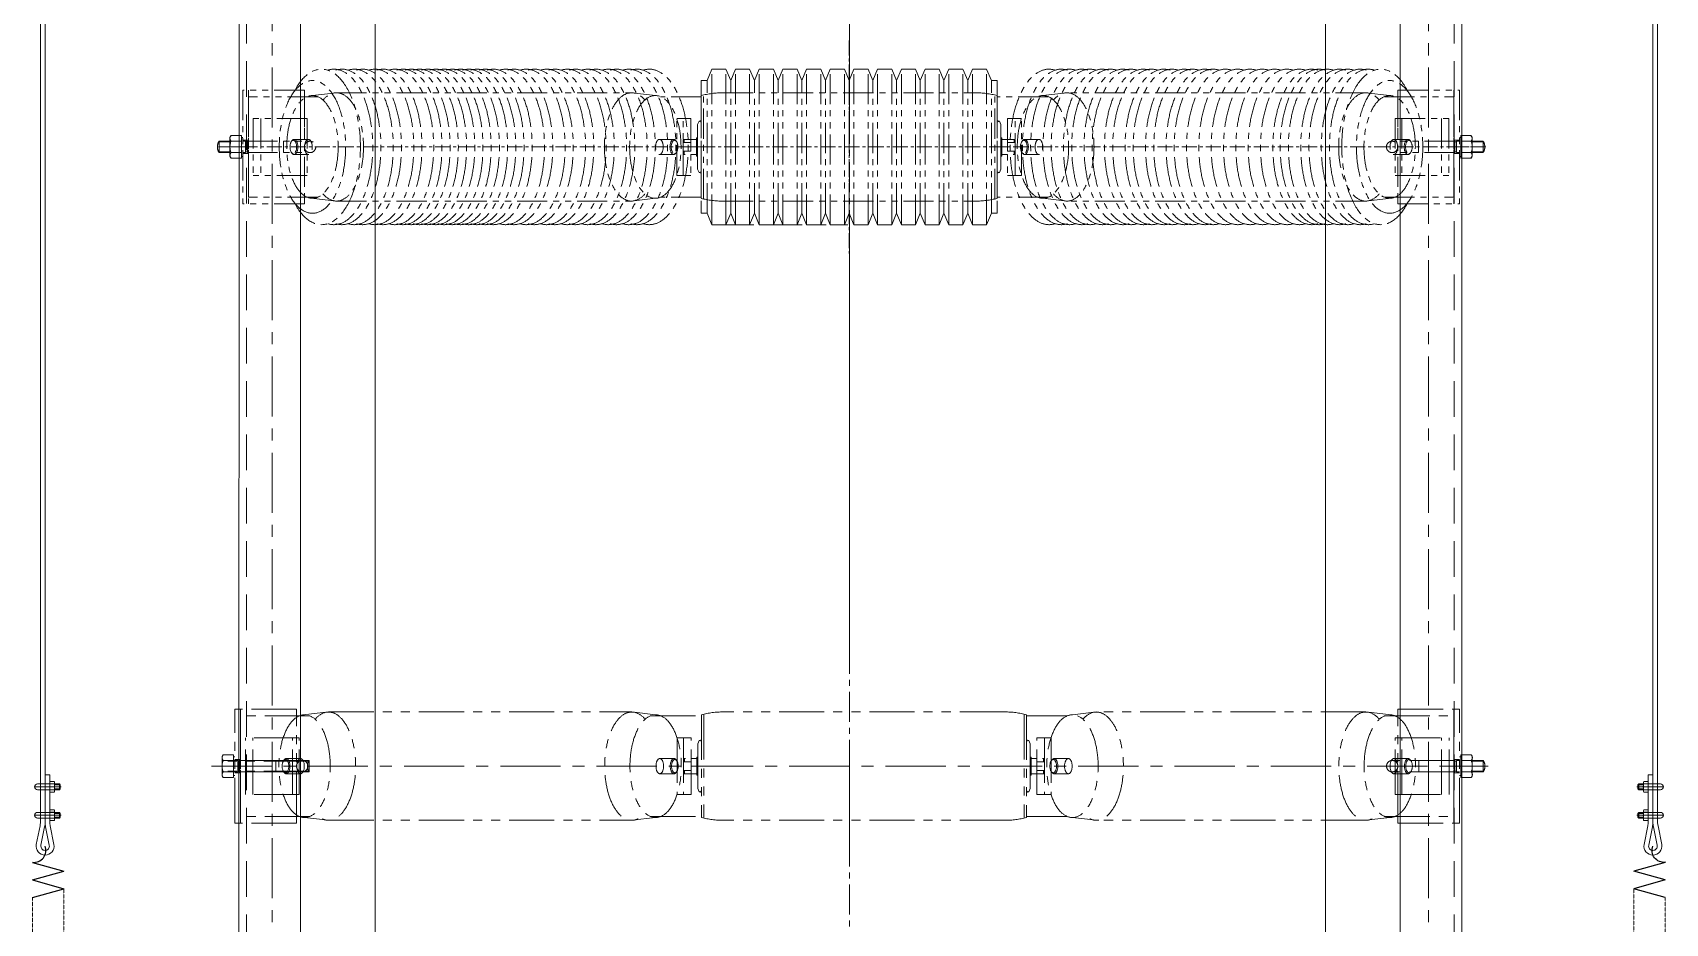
# Model space of a CAD drawing. Header units: millimetres. Extents: x -243837 to -5443, y 40 to 285140.
# Drawn here: x -192993 to -190410, y 13761 to 15170 of the extents above; entities that cross this region are included whole.
import ezdxf

# ---------------------------------------------------------------- set-up
doc = ezdxf.new("R2010")
doc.units = ezdxf.units.MM
for name, pattern in [('CENTER', [50.8, 31.75, -6.35, 6.35, -6.35]), ('CENTER2', [1.125, 0.75, -0.125, 0.125, -0.125]), ('HIDDEN', [0.375, 0.25, -0.125]), ('PHANTOM', [63.5, 31.75, -6.35, 6.35, -6.35, 6.35, -6.35])]:
    doc.linetypes.add(name, pattern=pattern)
for name, color, linetype, lineweight in [('2', 3, 'Continuous', 20), ('CEN', 1, 'CENTER', 9), ('HID', 2, 'HIDDEN', 5), ('phantom', 4, 'PHANTOM', 5), ('R- PHANTOM', 3, 'PHANTOM', 9), ('R-CENTER', 1, 'CENTER2', 5), ('R-HIDDEN', 3, 'HIDDEN', 9), ('R-OBJECT', 2, 'Continuous', 20)]:
    doc.layers.add(name, color=color, linetype=linetype, lineweight=lineweight)
doc.layers.add('DWG', color=7, linetype='Continuous')

# ---------------------------------------------------------------- blocks, each defined once
blk = doc.blocks.new('A$Cdfc40b7d')
at = {"layer": 'phantom'}
for p, q in [((-2146.6, 536.8, 152.2), (-2134.6, 536.8, 152.2)), ((-2146.6, 536.8, 152.2), (-2146.6, 525.3, 152.2)), ((-2145.8, 536.8, 152.2), (-2145.8, 524.3, 152.2)), ((-2135.3, 536.8, 152.2), (-2135.3, 525.3, 152.2)), ((-2134.6, 536.8, 152.2), (-2134.6, 525.3, 152.2)), ((-2152.6, 524, 152.2), (-2150.4, 525.3, 152.2)), ((-2152.6, 524, 152.2), (-2152.6, 513.3, 152.2)), ((-2150.4, 525.3, 152.2), (-2130.7, 525.3, 152.2)), ((-2146.6, 524, 152.2), (-2146.6, 513.3, 152.2)), ((-2140.6, 498.7, 152.2), (-2140.6, 522.2, 152.2)), ((-2134.6, 524, 152.2), (-2134.6, 513.3, 152.2)), ((-2128.6, 524, 152.2), (-2130.7, 525.3, 152.2)), ((-2128.6, 524, 152.2), (-2128.6, 513.3, 152.2)), ((-2200.6, 511.8, 152.2), (-2080.6, 511.8, 152.2)), ((-2200.6, 446.8, 152.2), (-2200.6, 511.8, 152.2)), ((-2200.6, 505.8, 152.2), (-2080.6, 505.8, 152.2)), ((-2193.6, 432.6, 152.2), (-2193.6, 505.8, 152.2)), ((-2087.5, 505.8, 152.2), (-2193.6, 505.8, 152.2)), ((-2170.6, 500.8, 152.2), (-2110.6, 500.8, 152.2)), ((-2170.6, 443.9, 152.2), (-2170.6, 500.8, 152.2)), ((-2152.6, 513.3, 152.2), (-2128.6, 513.3, 152.2)), ((-2150.6, 513.3, 152.2), (-2150.6, 511.8, 152.2)), ((-2147.6, 511.8, 152.2), (-2147.6, 505.8, 152.2)), ((-2147.6, 511.8, 152.2), (-2147.6, 505.6, 152.2)), ((-2146.6, 511.8, 152.2), (-2146.6, 508.8, 152.2)), ((-2146.6, 508.8, 152.2), (-2134.6, 508.8, 152.2)), ((-2146.6, 506.8, 152.2), (-2146.6, 440.8, 152.2)), ((-2134.6, 506.8, 152.2), (-2146.6, 506.8, 152.2)), ((-2145.8, 508.8, 152.2), (-2145.8, 506.8, 152.2)), ((-2140.6, 500.8, 152.2), (-2140.6, 505.8, 152.2)), ((-2135.3, 508.8, 152.2), (-2135.3, 506.8, 152.2)), ((-2134.6, 511.8, 152.2), (-2134.6, 508.8, 152.2)), ((-2134.6, 506.8, 152.2), (-2134.6, 440.8, 152.2)), ((-2133.6, 511.8, 152.2), (-2133.6, 505.8, 152.2)), ((-2133.6, 511.8, 152.2), (-2133.6, 505.8, 152.2)), ((-2130.6, 513.3, 152.2), (-2130.6, 511.8, 152.2)), ((-2110.6, 443.9, 152.2), (-2110.6, 500.8, 152.2)), ((-2087.5, 432.6, 152.2), (-2087.5, 505.8, 152.2)), ((-2080.6, 446.8, 152.2), (-2080.6, 511.8, 152.2)), ((-2170.6, 492.8, 152.2), (-2110.6, 492.8, 152.2)), ((-2146.6, 468.8, 152.2), (-2134.6, 468.8, 152.2)), ((-2170.6, 450.9, 152.2), (-2110.6, 450.9, 152.2)), ((-2148.6, 442.6, 152.2), (-2148.6, 457.6, 152.2)), ((-2132.6, 442.6, 152.2), (-2132.6, 457.6, 152.2)), ((-2200.6, 446.8, 152.2), (-2193.6, 446.8, 152.2)), ((-2197.7, 413, 152.2), (-2194.8, 438.2, 152.2)), ((-2193.6, 446.8, 152.2), (-2087.5, 446.8, 152.2)), ((-2170.6, 443.9, 152.2), (-2110.6, 443.9, 152.2)), ((-2160.6, 446.8, 152.2), (-2154.6, 446.8, 152.2)), ((-2154.6, 446.8, 152.2), (-2150.6, 446.8, 152.2)), ((-2087.5, 446.8, 152.2), (-2080.6, 446.8, 152.2)), ((-2083.4, 413, 152.2), (-2086.4, 439.8, 152.2)), ((-2197.7, 413, 152.2), (-2197.7, 97.8)), ((-2083.4, 413, 152.2), (-2083.4, 97.8)), ((-2197.7, 97.8), (-2194.8, 72.5)), ((-2083.4, 97.8), (-2086.4, 72.5)), ((-2193.6, 78.1), (-2193.6, 24.1)), ((-2087.5, 78.1), (-2087.5, 24.1)), ((-2148.6, 68.2), (-2148.6, 53.1)), ((-2132.6, 68.2), (-2132.6, 53.1)), ((-2110.6, 50), (-2170.6, 50)), ((-2170.6, 43.1), (-2170.6, 49.9)), ((-2110.6, 43.1), (-2170.6, 43.1)), ((-2170.6, 43.1), (-2170.6, 35.1)), ((-2170.6, 35.1), (-2110.6, 35.1)), ((-2147.6, 43.1), (-2148.6, 42.1)), ((-2148.6, 35.1), (-2148.6, 43.1)), ((-2147.6, 43.1), (-2148.6, 42.1)), ((-2148.6, 42.1), (-2147.6, 43.1)), ((-2148.6, 42.1), (-2148.6, 41.1)), ((-2148.6, 42.1), (-2145.1, 42.1)), ((-2148.6, 41.1), (-2148.6, 42.1)), ((-2148.6, 42.1), (-2145.1, 42.1)), ((-2148.6, 35.1), (-2148.6, 29.1)), ((-2147.6, 43.1), (-2133.6, 43.1)), ((-2147.6, 43.1), (-2133.6, 43.1)), ((-2145.1, 43.1), (-2145.1, 35.1)), ((-2145.1, 35.1), (-2136.1, 35.1)), ((-2140.6, 35.1), (-2140.6, 24.1)), ((-2136.1, 43.1), (-2136.1, 35.1)), ((-2132.6, 42.1), (-2136.1, 42.1)), ((-2136.1, 42.1), (-2132.6, 42.1)), ((-2133.6, 43.1), (-2132.6, 42.1)), ((-2132.6, 42.1), (-2133.6, 43.1)), ((-2132.6, 42.1), (-2132.6, 41.1)), ((-2132.6, 41.1), (-2132.6, 42.1)), ((-2132.6, 35.1), (-2132.6, 29.1)), ((-2110.6, 43.1), (-2110.6, 49.9)), ((-2110.6, 35.1), (-2110.6, 43.1)), ((-2222.6, 13.1), (-2210.6, 18.1)), ((-2210.6, 24.1), (-2070.6, 24.1)), ((-2210.6, 18.1), (-2210.6, 24.1)), ((-2070.6, 18.1), (-2210.6, 18.1)), ((-2085.8, 21.6), (-2195.4, 21.6)), ((-2086.4, 24.1), (-2194.8, 24.1)), ((-2168.3, 24.1), (-2167.6, 26.2)), ((-2164.1, 28), (-2167.6, 26.5)), ((-2166.8, 24.1), (-2167.6, 26.5)), ((-2166.9, 24.1), (-2167.6, 26.2)), ((-2164.1, 28), (-2148.6, 28)), ((-2150.1, 29.1), (-2150.1, 28)), ((-2150.1, 29), (-2150, 29.1)), ((-2150.1, 28.3), (-2149.3, 29.1)), ((-2150.1, 29.1), (-2131, 29.1)), ((-2150.1, 28), (-2131, 28)), ((-2149.7, 28), (-2148.6, 29.1)), ((-2149, 28), (-2147.9, 29.1)), ((-2148.6, 29.1), (-2132.6, 29.1)), ((-2148.6, 28), (-2132.6, 28)), ((-2148.3, 28), (-2147.7, 28.6)), ((-2147.7, 29.1), (-2147.7, 28)), ((-2133.5, 29.1), (-2133.5, 28)), ((-2133.5, 28.7), (-2133, 29.1)), ((-2133.4, 28), (-2132.3, 29.1)), ((-2132.7, 28), (-2131.6, 29.1)), ((-2132.6, 28), (-2117.1, 28)), ((-2132, 28), (-2131, 29)), ((-2131.3, 28), (-2131, 28.3)), ((-2131, 29.1), (-2131, 28)), ((-2117.1, 28), (-2113.6, 26.5)), ((-2114.3, 24.1), (-2113.6, 26.5)), ((-2114.2, 24.1), (-2113.6, 26.2)), ((-2112.8, 24.1), (-2113.6, 26.2)), ((-2070.6, 18.1), (-2070.6, 24.1)), ((-2058.6, 13.1), (-2070.6, 18.1)), ((-2058.6, 13.1), (-2222.6, 13.1)), ((-2222.6, 13.1), (-2222.6, -1.9)), ((-2197.7, -265.1), (-2197.7, 1.2)), ((-2083.4, -265.1), (-2083.4, 1.2)), ((-2058.6, 13.1), (-2058.6, -1.9)), ((-2058.6, -1.9), (-2222.6, -1.9)), ((-2222.6, -1.9), (-2210.6, -6.9)), ((-2222.6, -11.9), (-2210.6, -6.9)), ((-2058.6, -11.9), (-2222.6, -11.9)), ((-2222.6, -11.9), (-2222.6, -26.9)), ((-2070.6, -6.9), (-2210.6, -6.9)), ((-2058.6, -1.9), (-2070.6, -6.9)), ((-2058.6, -11.9), (-2070.6, -6.9)), ((-2058.6, -11.9), (-2058.6, -26.9)), ((-2058.6, -26.9), (-2222.6, -26.9)), ((-2222.6, -26.9), (-2210.6, -31.9)), ((-2222.6, -36.9), (-2210.6, -31.9)), ((-2070.6, -31.9), (-2210.6, -31.9)), ((-2058.6, -26.9), (-2070.6, -31.9)), ((-2058.6, -36.9), (-2070.6, -31.9)), ((-2058.6, -36.9), (-2222.6, -36.9)), ((-2222.6, -36.9), (-2222.6, -51.9)), ((-2058.6, -36.9), (-2058.6, -51.9)), ((-2058.6, -51.9), (-2222.6, -51.9)), ((-2222.6, -51.9), (-2210.6, -56.9)), ((-2222.6, -61.9), (-2210.6, -56.9)), ((-2058.6, -61.9), (-2222.6, -61.9)), ((-2222.6, -61.9), (-2222.6, -76.9)), ((-2070.6, -56.9), (-2210.6, -56.9)), ((-2058.6, -51.9), (-2070.6, -56.9)), ((-2058.6, -61.9), (-2070.6, -56.9)), ((-2058.6, -61.9), (-2058.6, -76.9)), ((-2058.6, -76.9), (-2222.6, -76.9)), ((-2222.6, -76.9), (-2210.6, -81.9)), ((-2222.6, -86.9), (-2210.6, -81.9)), ((-2070.6, -81.9), (-2210.6, -81.9)), ((-2058.6, -76.9), (-2070.6, -81.9)), ((-2058.6, -86.9), (-2070.6, -81.9)), ((-2058.6, -86.9), (-2222.6, -86.9)), ((-2222.6, -86.9), (-2222.6, -101.9)), ((-2058.6, -101.9), (-2222.6, -101.9)), ((-2222.6, -101.9), (-2210.6, -106.9)), ((-2058.6, -101.9), (-2070.6, -106.9)), ((-2058.6, -86.9), (-2058.6, -101.9)), ((-2222.6, -111.9), (-2210.6, -106.9)), ((-2058.6, -111.9), (-2222.6, -111.9)), ((-2222.6, -111.9), (-2222.6, -126.9)), ((-2070.6, -106.9), (-2210.6, -106.9)), ((-2058.6, -111.9), (-2070.6, -106.9)), ((-2058.6, -111.9), (-2058.6, -126.9)), ((-2058.6, -126.9), (-2222.6, -126.9)), ((-2222.6, -126.9), (-2210.6, -131.9)), ((-2222.6, -136.9), (-2210.6, -131.9)), ((-2058.6, -136.9), (-2222.6, -136.9)), ((-2222.6, -151.9), (-2222.6, -136.9)), ((-2070.6, -131.9), (-2210.6, -131.9)), ((-2070.6, -131.9), (-2210.6, -131.9)), ((-2145, -131.9), (-2136.1, -131.9)), ((-2058.6, -126.9), (-2070.6, -131.9)), ((-2058.6, -136.9), (-2070.6, -131.9)), ((-2058.6, -276.9), (-2058.6, -133.4)), ((-2058.6, -151.9), (-2058.6, -136.9)), ((-2058.6, -151.9), (-2222.6, -151.9)), ((-2222.6, -151.9), (-2210.6, -156.9)), ((-2058.6, -151.9), (-2070.6, -156.9)), ((-2222.6, -161.9), (-2210.6, -156.9)), ((-2058.6, -161.9), (-2222.6, -161.9)), ((-2222.6, -176.9), (-2222.6, -161.9)), ((-2070.6, -156.9), (-2210.6, -156.9)), ((-2058.6, -161.9), (-2070.6, -156.9)), ((-2058.6, -176.9), (-2058.6, -161.9)), ((-2058.6, -176.9), (-2222.6, -176.9)), ((-2222.6, -176.9), (-2210.6, -181.9)), ((-2222.6, -186.9), (-2210.6, -181.9)), ((-2058.6, -186.9), (-2222.6, -186.9)), ((-2222.6, -201.9), (-2222.6, -186.9)), ((-2070.6, -181.9), (-2210.6, -181.9)), ((-2058.6, -176.9), (-2070.6, -181.9)), ((-2058.6, -186.9), (-2070.6, -181.9)), ((-2058.6, -201.9), (-2058.6, -186.9)), ((-2058.6, -201.9), (-2222.6, -201.9)), ((-2222.6, -201.9), (-2210.6, -206.9)), ((-2058.6, -201.9), (-2070.6, -206.9)), ((-2222.6, -211.9), (-2210.6, -206.9)), ((-2058.6, -211.9), (-2222.6, -211.9)), ((-2222.6, -226.9), (-2222.6, -211.9)), ((-2070.6, -206.9), (-2210.6, -206.9)), ((-2058.6, -211.9), (-2070.6, -206.9)), ((-2058.6, -226.9), (-2058.6, -211.9)), ((-2058.6, -226.9), (-2222.6, -226.9)), ((-2222.6, -226.9), (-2210.6, -231.9)), ((-2222.6, -236.9), (-2210.6, -231.9)), ((-2058.6, -236.9), (-2222.6, -236.9)), ((-2222.6, -251.9), (-2222.6, -236.9)), ((-2070.6, -231.9), (-2210.6, -231.9)), ((-2058.6, -226.9), (-2070.6, -231.9)), ((-2058.6, -236.9), (-2070.6, -231.9)), ((-2058.6, -251.9), (-2058.6, -236.9)), ((-2058.6, -251.9), (-2222.6, -251.9)), ((-2222.6, -251.9), (-2210.6, -256.9)), ((-2222.6, -261.9), (-2210.6, -256.9)), ((-2070.6, -256.9), (-2210.6, -256.9)), ((-2058.6, -251.9), (-2070.6, -256.9)), ((-2058.6, -261.9), (-2070.6, -256.9)), ((-2058.6, -261.9), (-2222.6, -261.9)), ((-2222.6, -276.9), (-2222.6, -261.9)), ((-2058.6, -276.9), (-2222.6, -276.9)), ((-2222.6, -276.9), (-2210.6, -281.9)), ((-2070.6, -281.9), (-2210.6, -281.9)), ((-2210.6, -281.9), (-2210.6, -287.9)), ((-2210.6, -287.9), (-2070.6, -287.9)), ((-2085.8, -285.5), (-2195.4, -285.5)), ((-2086.4, -287.9), (-2194.8, -287.9)), ((-2193.6, -287.9), (-2193.6, -330.8)), ((-2168.3, -287.9), (-2167.6, -290.1)), ((-2166.9, -287.9), (-2167.6, -290.1)), ((-2166.8, -287.9), (-2167.6, -290.3)), ((-2164.1, -291.8), (-2167.6, -290.3)), ((-2164.1, -291.8), (-2148.6, -291.8)), ((-2150.1, -292.9), (-2150.1, -291.8)), ((-2150.1, -292.1), (-2149.9, -291.8)), ((-2150.1, -292.8), (-2149.2, -291.8)), ((-2150.1, -291.8), (-2131, -291.8)), ((-2149.6, -292.9), (-2148.5, -291.8)), ((-2148.9, -292.9), (-2147.8, -291.8)), ((-2148.6, -291.8), (-2132.6, -291.8)), ((-2148.2, -292.9), (-2147.7, -292.4)), ((-2147.7, -292.9), (-2147.7, -291.8)), ((-2140.6, -287.9), (-2140.6, -298.9)), ((-2133.5, -292.9), (-2133.5, -291.8)), ((-2133.5, -292.4), (-2132.9, -291.8)), ((-2133.3, -292.9), (-2132.2, -291.8)), ((-2132.6, -291.8), (-2117.1, -291.8)), ((-2132.6, -292.9), (-2131.5, -291.8)), ((-2131.9, -292.9), (-2131, -292)), ((-2131.2, -292.9), (-2131, -292.8)), ((-2131, -292.9), (-2131, -291.8)), ((-2117.1, -291.8), (-2113.6, -290.3)), ((-2114.3, -287.9), (-2113.6, -290.3)), ((-2114.2, -287.9), (-2113.6, -290.1)), ((-2112.8, -287.9), (-2113.6, -290.1)), ((-2087.5, -287.9), (-2087.5, -330.8)), ((-2058.6, -276.9), (-2070.6, -281.9)), ((-2070.6, -281.9), (-2070.6, -287.9)), ((-2170.6, -306.9), (-2170.6, -298.9)), ((-2170.6, -298.9), (-2110.6, -298.9)), ((-2110.6, -306.9), (-2170.6, -306.9)), ((-2170.6, -306.9), (-2170.6, -313.8)), ((-2150.1, -292.9), (-2131, -292.9)), ((-2148.6, -292.9), (-2132.6, -292.9)), ((-2148.6, -298.9), (-2148.6, -292.9)), ((-2148.6, -298.9), (-2148.6, -306.9)), ((-2148.6, -305.9), (-2148.6, -304.9)), ((-2148.6, -304.9), (-2148.6, -305.9)), ((-2148.6, -305.9), (-2145.1, -305.9)), ((-2147.6, -306.9), (-2148.6, -305.9)), ((-2147.6, -306.9), (-2148.6, -305.9)), ((-2148.6, -305.9), (-2147.6, -306.9)), ((-2148.6, -305.9), (-2145.1, -305.9)), ((-2147.6, -306.9), (-2133.6, -306.9)), ((-2147.6, -306.9), (-2133.6, -306.9)), ((-2145.1, -298.9), (-2136.1, -298.9)), ((-2145.1, -306.9), (-2145.1, -298.9)), ((-2136.1, -306.9), (-2136.1, -298.9)), ((-2132.6, -305.9), (-2136.1, -305.9)), ((-2136.1, -305.9), (-2132.6, -305.9)), ((-2133.6, -306.9), (-2132.6, -305.9)), ((-2132.6, -305.9), (-2133.6, -306.9)), ((-2132.6, -298.9), (-2132.6, -292.9)), ((-2132.6, -305.9), (-2132.6, -304.9)), ((-2132.6, -304.9), (-2132.6, -305.9)), ((-2110.6, -298.9), (-2110.6, -306.9)), ((-2110.6, -306.9), (-2110.6, -313.8)), ((-2110.6, -313.9), (-2170.6, -313.9)), ((-2148.6, -332.1), (-2148.6, -317)), ((-2132.6, -332.1), (-2132.6, -317)), ((-2197.7, -361.6), (-2194.8, -336.4)), ((-2083.4, -361.6), (-2086.4, -336.4)), ((-2197.7, -672.8, -3.4), (-2197.7, -361.6)), ((-2083.4, -672.8, -3.4), (-2083.4, -361.6)), ((-2197.7, -672.8, -3.4), (-2194.8, -698.1, -3.4)), ((-2083.4, -672.8, -3.4), (-2086.4, -699.6, -3.4)), ((-2193.6, -692.5, -3.4), (-2193.6, -765.6, -3.4)), ((-2170.6, -703.8, -3.4), (-2110.6, -703.8, -3.4)), ((-2170.6, -703.8, -3.4), (-2170.6, -760.6, -3.4)), ((-2148.6, -702.4, -3.4), (-2148.6, -717.5, -3.4)), ((-2146.6, -766.6, -3.4), (-2146.6, -700.6, -3.4)), ((-2134.6, -766.6, -3.4), (-2134.6, -700.6, -3.4)), ((-2132.6, -702.4, -3.4), (-2132.6, -717.5, -3.4)), ((-2110.6, -703.8, -3.4), (-2110.6, -760.6, -3.4)), ((-2087.5, -692.5, -3.4), (-2087.5, -765.6, -3.4)), ((-2200.6, -706.6, -3.4), (-2193.6, -706.6, -3.4)), ((-2200.6, -706.6, -3.4), (-2200.6, -771.6, -3.4)), ((-2193.6, -706.6, -3.4), (-2087.5, -706.6, -3.4)), ((-2170.6, -710.7, -3.4), (-2110.6, -710.7, -3.4)), ((-2160.6, -706.6, -3.4), (-2154.6, -706.6, -3.4)), ((-2154.6, -706.6, -3.4), (-2150.6, -706.6, -3.4)), ((-2087.5, -706.6, -3.4), (-2080.6, -706.6, -3.4)), ((-2080.6, -706.6, -3.4), (-2080.6, -771.6, -3.4)), ((-2146.6, -728.6, -3.4), (-2134.6, -728.6, -3.4)), ((-2170.6, -752.6, -3.4), (-2110.6, -752.6, -3.4)), ((-2200.6, -765.6, -3.4), (-2080.6, -765.6, -3.4)), ((-2200.6, -771.6, -3.4), (-2080.6, -771.6, -3.4)), ((-2087.5, -765.6, -3.4), (-2193.6, -765.6, -3.4)), ((-2170.6, -760.6, -3.4), (-2110.6, -760.6, -3.4)), ((-2152.6, -783.9, -3.4), (-2152.6, -773.1, -3.4)), ((-2152.6, -773.1, -3.4), (-2128.6, -773.1, -3.4)), ((-2150.6, -773.1, -3.4), (-2150.6, -771.6, -3.4)), ((-2147.6, -771.6, -3.4), (-2147.6, -765.4, -3.4)), ((-2147.6, -771.6, -3.4), (-2147.6, -765.6, -3.4)), ((-2134.6, -766.6, -3.4), (-2146.6, -766.6, -3.4)), ((-2146.6, -768.6, -3.4), (-2134.6, -768.6, -3.4)), ((-2146.6, -771.6, -3.4), (-2146.6, -768.6, -3.4)), ((-2146.6, -783.9, -3.4), (-2146.6, -773.1, -3.4)), ((-2145.8, -768.6, -3.4), (-2145.8, -766.6, -3.4)), ((-2140.6, -758.6, -3.4), (-2140.6, -782.1, -3.4)), ((-2140.6, -760.6, -3.4), (-2140.6, -765.6, -3.4)), ((-2135.3, -768.6, -3.4), (-2135.3, -766.6, -3.4)), ((-2134.6, -771.6, -3.4), (-2134.6, -768.6, -3.4)), ((-2134.6, -783.9, -3.4), (-2134.6, -773.1, -3.4)), ((-2133.6, -771.6, -3.4), (-2133.6, -765.6, -3.4)), ((-2133.6, -771.6, -3.4), (-2133.6, -765.6, -3.4)), ((-2130.6, -773.1, -3.4), (-2130.6, -771.6, -3.4)), ((-2128.6, -783.9, -3.4), (-2128.6, -773.1, -3.4)), ((-2152.6, -783.9, -3.4), (-2150.4, -785.1, -3.4)), ((-2150.4, -785.1, -3.4), (-2130.7, -785.1, -3.4)), ((-2146.6, -796.6, -3.4), (-2146.6, -785.1, -3.4)), ((-2145.8, -796.6, -3.4), (-2145.8, -784.2, -3.4)), ((-2135.3, -796.6, -3.4), (-2135.3, -785.1, -3.4)), ((-2134.6, -796.6, -3.4), (-2134.6, -785.1, -3.4)), ((-2128.6, -783.9, -3.4), (-2130.7, -785.1, -3.4)), ((-2146.6, -796.6, -3.4), (-2134.6, -796.6, -3.4))]:
    blk.add_line(p, q, dxfattribs=at)
at = {"layer": 'phantom', "color": 1, "linetype": 'CENTER', "ltscale": 0.5}
for p, q in [((-2140.6, 539.5, 152.2), (-2140.6, -799.3, -3.4)), ((-2252.8, -131.9), (-2028.3, -131.9))]:
    blk.add_line(p, q, dxfattribs=at)
at = {"layer": 'phantom'}
for centre, radius in [((-2140.6, 440.8, 152.2), 6), ((-2140.6, -131.9), 0.155), ((-2140.6, -700.6, -3.4), 6)]:
    blk.add_circle(centre, radius, dxfattribs=at)
for centre, radius, start, end in [((-2140.6, 527.7, 152.2), 10.9, 56.6036, 123.3964), ((-2149.6, 521, 152.2), 4.24, 45, 135), ((-2140.6, 510.3, 152.2), 15, 66.4634, 113.5366), ((-2131.6, 521, 152.2), 4.24, 45, 135), ((-2107.7, 1.2), 90, 165.2922, 180), ((-2173.4, 1.2), 90, 0, 14.7078), ((-2107.7, -265.1), 90, 180, 194.7078), ((-2173.4, -265.1), 90, 345.2922, 0), ((-2149.6, -780.9, -3.4), 4.24, 225, 315), ((-2140.6, -770.1, -3.4), 15, 246.4634, 293.5366), ((-2131.6, -780.9, -3.4), 4.24, 225, 315), ((-2140.6, -787.5, -3.4), 10.9, 236.6036, 303.3964)]:
    blk.add_arc(centre, radius, start, end, dxfattribs=at)
at = {"layer": 'phantom', "extrusion": (0, 0, -1)}
for centre, major_axis in [((-2140.6, 438.2, 152.2), (70, 0)), ((-2140.6, 438.2, 152.2), (54.2, 0)), ((-2140.6, 458.5, 152.2), (7, 0)), ((-2140.6, 442.6, 152.2), (8, 0)), ((-2140.6, -336.4), (54.2, 0)), ((-2140.6, -316.1), (7, 0)), ((-2140.6, -332.1), (8, 0))]:
    blk.add_ellipse(centre, major_axis=major_axis, ratio=0.5, dxfattribs=at)
for centre, major_axis, start_param, end_param in [((-2140.6, 428.7, 152.2), (82, 0), 5.507893, 10.200071), ((-2140.6, 457.6, 152.2), (8, 0), 5.576234, 10.13173), ((-2140.6, 415.7, 152.2), (82, 0), 6.124096, 9.583867), ((-2140.6, 407.1, 152.2), (82, 0), 6.124096, 9.583867), ((-2140.6, 413, 152.2), (57.1, 0), 5.761132, 9.946831), ((-2140.6, 394.1, 152.2), (82, 0), 6.124096, 9.583867), ((-2140.6, 385.4, 152.2), (82, 0), 6.124096, 9.583867), ((-2140.6, 372.4, 152.2), (82, 0), 6.124096, 9.583867), ((-2140.6, 363.8, 152.2), (82, 0), 6.124096, 9.583867), ((-2140.6, 356), (82, 0), 6.124096, 9.583867), ((-2140.6, 343), (82, 0), 6.124096, 9.583867), ((-2140.6, 330), (82, 0), 6.124096, 9.583867), ((-2140.6, 317), (82, 0), 6.124096, 9.583867), ((-2140.6, 304), (82, 0), 6.124096, 9.583867), ((-2140.6, 291), (82, 0), 6.124096, 9.583867), ((-2140.6, 278), (82, 0), 6.124096, 9.583867), ((-2140.6, 265), (82, 0), 6.124096, 9.583867), ((-2140.6, 252), (82, 0), 6.124096, 9.583867), ((-2140.6, 243.4), (82, 0), 6.124096, 9.583867), ((-2140.6, 230.4), (82, 0), 6.124096, 9.583867), ((-2140.6, 221.7), (82, 0), 6.124096, 9.583867), ((-2140.6, 208.7), (82, 0), 6.124096, 9.583867), ((-2140.6, 200.1), (82, 0), 6.124096, 9.583867), ((-2140.6, 187.1), (82, 0), 6.124096, 9.583867), ((-2140.6, 178.4), (82, 0), 6.124096, 9.583867), ((-2140.6, 165.4), (82, 0), 6.124096, 9.583867), ((-2140.6, 156.8), (82, 0), 6.124096, 9.583867), ((-2140.6, 143.8), (82, 0), 6.124096, 9.583867), ((-2140.6, 135.1), (82, 0), 6.124096, 9.583867), ((-2140.6, 122.1), (82, 0), 6.124096, 9.583867), ((-2140.6, 113.5), (82, 0), 6.124096, 9.583867), ((-2140.6, 100.5), (82, 0), 6.124096, 9.583867), ((-2140.6, 91.8), (82, 0), 6.124096, 9.583867), ((-2140.6, 78.8), (82, 0), 6.124096, 9.583867), ((-2140.6, -317), (8, 0), 5.576234, 10.13173), ((-2140.6, -361.6), (57.1, 0), 5.761132, 9.946831)]:
    blk.add_ellipse(centre, major_axis=major_axis, ratio=0.5, start_param=start_param, end_param=end_param, dxfattribs=at)
at = {"layer": 'phantom'}
for centre, major_axis, start_param, end_param in [((-2140.6, 97.8), (57.1, 0), 5.761132, 9.946831), ((-2140.6, 53.1), (8, 0), 5.576234, 10.13173), ((-2140.6, -342.7), (82, 0), 6.124096, 9.583867), ((-2140.6, -355.7), (82, 0), 6.124096, 9.583867), ((-2140.6, -364.4), (82, 0), 6.124096, 9.583867), ((-2140.6, -377.4), (82, 0), 6.124096, 9.583867), ((-2140.6, -386), (82, 0), 6.124096, 9.583867), ((-2140.6, -399), (82, 0), 6.124096, 9.583867), ((-2140.6, -407.7), (82, 0), 6.124096, 9.583867), ((-2140.6, -420.7), (82, 0), 6.124096, 9.583867), ((-2140.6, -429.3), (82, 0), 6.124096, 9.583867), ((-2140.6, -442.3), (82, 0), 6.124096, 9.583867), ((-2140.6, -451), (82, 0), 6.124096, 9.583867), ((-2140.6, -464), (82, 0), 6.124096, 9.583867), ((-2140.6, -472.6), (82, 0), 6.124096, 9.583867), ((-2140.6, -485.6), (82, 0), 6.124096, 9.583867), ((-2140.6, -494.3), (82, 0), 6.124096, 9.583867), ((-2140.6, -507.3), (82, 0), 6.124096, 9.583867), ((-2140.6, -515.9), (82, 0), 6.124096, 9.583867), ((-2140.6, -524.6), (82, 0), 6.124096, 9.583867), ((-2140.6, -533.2), (82, 0), 6.124096, 9.583867), ((-2140.6, -541.9), (82, 0), 6.124096, 9.583867), ((-2140.6, -550.6), (82, 0), 6.124096, 9.583867), ((-2140.6, -559.2), (82, 0), 6.124096, 9.583867), ((-2140.6, -567.9), (82, 0), 6.124096, 9.583867), ((-2140.6, -576.5), (82, 0), 6.124096, 9.583867), ((-2140.6, -585.2), (82, 0), 6.124096, 9.583867), ((-2140.6, -593.9), (82, 0), 6.124096, 9.583867), ((-2140.6, -602.5), (82, 0), 6.124096, 9.583867), ((-2140.6, -611.2), (82, 0), 6.124096, 9.583867), ((-2140.6, -623.6, -3.4), (82, 0), 6.124096, 9.583867), ((-2140.6, -632.2, -3.4), (82, 0), 6.124096, 9.583867), ((-2140.6, -645.2, -3.4), (82, 0), 6.124096, 9.583867), ((-2140.6, -653.9, -3.4), (82, 0), 6.124096, 9.583867), ((-2140.6, -666.9, -3.4), (82, 0), 6.124096, 9.583867), ((-2140.6, -675.5, -3.4), (82, 0), 6.124096, 9.583867), ((-2140.6, -688.5, -3.4), (82, 0), 5.507893, 10.200071), ((-2140.6, -672.8, -3.4), (57.1, 0), 5.761132, 9.946831), ((-2140.6, -717.5, -3.4), (8, 0), 5.576234, 10.13173)]:
    blk.add_ellipse(centre, major_axis=major_axis, ratio=0.5, start_param=start_param, end_param=end_param, dxfattribs=at)
for centre, major_axis in [((-2140.6, 72.5), (54.2, 0)), ((-2140.6, 68.2), (8, 0)), ((-2140.6, 52.3), (7, 0)), ((-2140.6, -698.1, -3.4), (70, 0)), ((-2140.6, -698.1, -3.4), (54.2, 0)), ((-2140.6, -702.4, -3.4), (8, 0)), ((-2140.6, -718.3, -3.4), (7, 0))]:
    blk.add_ellipse(centre, major_axis=major_axis, ratio=0.5, dxfattribs=at)
blk = doc.blocks.new('A$Cc1e59ba2')
at = {"layer": 'phantom', "ltscale": 1.5}
h = blk.add_hatch(dxfattribs=at)
h.set_pattern_fill('ANSI31', color=256, scale=4, angle=90, style=0)
h.set_pattern_definition([(225, (-355.42745, -107.5471), (-0.3535534, 0.3535534), [])])
h.paths.add_polyline_path([(-655.8, -172.3), (-655.8, -173.4), (-658.2, -173.4), (-658.2, -172.3)])
h.paths.add_polyline_path([(-672.4, -172.3), (-672.4, -173.4), (-674.9, -173.4), (-674.9, -172.3)])
h = blk.add_hatch(dxfattribs=at)
h.set_pattern_fill('ANSI31', color=256, scale=4, angle=90, style=0)
h.set_pattern_definition([(225, (-355.42745, -138.30226), (-0.3535534, 0.3535534), [])])
h.paths.add_polyline_path([(-655.8, -525), (-655.8, -523.9), (-658.2, -523.9), (-658.2, -525)])
h.paths.add_polyline_path([(-672.4, -525), (-672.4, -523.9), (-674.9, -523.9), (-674.9, -525)])
for p, q in [((-677.3, 291.8), (-675.2, 293)), ((-655.5, 293), (-675.2, 293)), ((-659.3, 304.5), (-671.3, 304.5)), ((-671.3, 304.5), (-671.3, 293)), ((-670.6, 304.5), (-670.6, 293)), ((-660.1, 304.5), (-660.1, 292.1)), ((-659.3, 304.5), (-659.3, 293)), ((-653.3, 291.8), (-655.5, 293)), ((-605.3, 279.5), (-725.3, 279.5)), ((-725.3, 214.5), (-725.3, 279.5)), ((-677.3, 291.8), (-677.3, 281)), ((-653.3, 281), (-677.3, 281)), ((-675.3, 281), (-675.3, 279.5)), ((-672.3, 279.5), (-672.3, 273.5)), ((-672.3, 279.5), (-672.3, 273.5)), ((-671.3, 291.8), (-671.3, 281)), ((-671.3, 279.5), (-671.3, 276.5)), ((-659.3, 276.5), (-671.3, 276.5)), ((-670.6, 276.5), (-670.6, 274.5)), ((-665.3, 266.5), (-665.3, 290)), ((-660.1, 276.5), (-660.1, 274.5)), ((-659.3, 291.8), (-659.3, 281)), ((-659.3, 279.5), (-659.3, 276.5)), ((-658.3, 279.5), (-658.3, 273.5)), ((-658.3, 279.5), (-658.3, 273.3)), ((-655.3, 281), (-655.3, 279.5)), ((-653.3, 291.8), (-653.3, 281)), ((-605.3, 214.5), (-605.3, 279.5)), ((-605.3, 273.5), (-725.3, 273.5)), ((-718.4, 200.4), (-718.4, 273.5)), ((-718.4, 273.5), (-612.3, 273.5)), ((-635.3, 268.5), (-695.3, 268.5)), ((-695.3, 211.7), (-695.3, 268.5)), ((-635.3, 260.5), (-695.3, 260.5)), ((-671.3, 274.5), (-671.3, 208.5)), ((-671.3, 274.5), (-659.3, 274.5)), ((-665.3, 268.5), (-665.3, 273.5)), ((-659.3, 274.5), (-659.3, 208.5)), ((-635.3, 211.7), (-635.3, 268.5)), ((-612.3, 200.4), (-612.3, 273.5)), ((-673.3, 210.3), (-673.3, 225.4)), ((-659.3, 236.5), (-671.3, 236.5)), ((-657.3, 210.3), (-657.3, 225.4)), ((-718.4, 214.5), (-725.3, 214.5)), ((-722.5, 180.7), (-719.5, 207.5)), ((-612.3, 214.5), (-718.4, 214.5)), ((-635.3, 218.6), (-695.3, 218.6)), ((-635.3, 211.7), (-695.3, 211.7)), ((-651.3, 214.5), (-655.3, 214.5)), ((-645.3, 214.5), (-651.3, 214.5)), ((-605.3, 214.5), (-612.3, 214.5)), ((-608.2, 180.7), (-611.1, 206)), ((-722.5, 180.7), (-722.5, -103.6)), ((-608.2, 180.7), (-608.2, -103.6)), ((-722.5, -103.6), (-719.5, -128.8)), ((-608.2, -103.6), (-611.1, -128.8)), ((-718.4, -177.3), (-718.4, -134.4)), ((-673.3, -133.1), (-673.3, -148.2)), ((-657.3, -133.1), (-657.3, -148.2)), ((-612.3, -177.3), (-612.3, -134.4)), ((-695.3, -151.3), (-635.3, -151.3)), ((-695.3, -158.3), (-695.3, -151.4)), ((-635.3, -158.3), (-635.3, -151.4)), ((-672.3, -158.3), (-673.3, -159.3)), ((-673.3, -159.3), (-672.3, -158.3)), ((-673.3, -159.3), (-673.3, -160.3)), ((-673.3, -160.3), (-673.3, -159.3)), ((-673.3, -159.3), (-669.8, -159.3)), ((-669.8, -159.3), (-673.3, -159.3)), ((-673.3, -166.3), (-673.3, -172.3)), ((-658.3, -158.3), (-672.3, -158.3)), ((-658.3, -158.3), (-672.3, -158.3)), ((-669.8, -158.3), (-669.8, -166.3)), ((-660.8, -166.3), (-669.8, -166.3)), ((-665.3, -177.3), (-665.3, -166.3)), ((-660.8, -158.3), (-660.8, -166.3)), ((-657.3, -159.3), (-660.8, -159.3)), ((-657.3, -159.3), (-660.8, -159.3)), ((-658.3, -158.3), (-657.3, -159.3)), ((-658.3, -158.3), (-657.3, -159.3)), ((-657.3, -159.3), (-658.3, -158.3)), ((-657.3, -166.3), (-657.3, -158.3)), ((-657.3, -159.3), (-657.3, -160.3)), ((-657.3, -160.3), (-657.3, -159.3)), ((-657.3, -166.3), (-657.3, -172.3)), ((-720.1, -179.7), (-610.5, -179.7)), ((-719.5, -177.3), (-611.1, -177.3)), ((-693.1, -177.3), (-692.3, -175.1)), ((-688.8, -173.4), (-692.3, -174.9)), ((-691.6, -177.3), (-692.3, -174.9)), ((-691.7, -177.3), (-692.3, -175.1)), ((-673.3, -173.4), (-688.8, -173.4)), ((-674.9, -172.3), (-674.9, -173.4)), ((-655.8, -172.3), (-674.9, -172.3)), ((-655.8, -173.4), (-674.9, -173.4)), ((-657.3, -172.3), (-673.3, -172.3)), ((-657.3, -173.4), (-673.3, -173.4)), ((-672.4, -172.3), (-672.4, -173.4)), ((-658.2, -172.3), (-658.2, -173.4)), ((-641.8, -173.4), (-657.3, -173.4)), ((-655.8, -172.3), (-655.8, -173.4)), ((-641.8, -173.4), (-638.3, -174.9)), ((-639.1, -177.3), (-638.3, -174.9)), ((-639, -177.3), (-638.3, -175.1)), ((-637.6, -177.3), (-638.3, -175.1)), ((-722.5, -200.1), (-722.5, -497.2)), ((-608.2, -200.1, 7.6), (-608.2, -497.2, 7.6)), ((-720.1, -517.6), (-610.5, -517.6)), ((-719.5, -520), (-611.1, -520)), ((-718.4, -574.1), (-718.4, -520)), ((-693.1, -520), (-692.3, -522.2)), ((-691.7, -520), (-692.3, -522.2)), ((-691.6, -520), (-692.3, -522.4)), ((-688.8, -523.9), (-692.3, -522.4)), ((-673.3, -523.9), (-688.8, -523.9)), ((-674.9, -525), (-674.9, -523.9)), ((-655.8, -523.9), (-674.9, -523.9)), ((-655.8, -525), (-674.9, -525)), ((-657.3, -523.9), (-673.3, -523.9)), ((-657.3, -525), (-673.3, -525)), ((-673.3, -531), (-673.3, -525)), ((-672.4, -525), (-672.4, -523.9)), ((-660.8, -531), (-669.8, -531)), ((-669.8, -539), (-669.8, -531)), ((-665.3, -531), (-665.3, -520)), ((-660.8, -539), (-660.8, -531)), ((-658.2, -525), (-658.2, -523.9)), ((-641.8, -523.9), (-657.3, -523.9)), ((-657.3, -531), (-657.3, -525)), ((-657.3, -531), (-657.3, -539)), ((-655.8, -525), (-655.8, -523.9)), ((-641.8, -523.9), (-638.3, -522.4)), ((-639.1, -520), (-638.3, -522.4)), ((-639, -520), (-638.3, -522.2)), ((-637.6, -520), (-638.3, -522.2)), ((-612.3, -574.1), (-612.3, -520)), ((-695.3, -539), (-695.3, -545.9)), ((-695.3, -545.9), (-635.3, -545.9)), ((-673.3, -538), (-673.3, -537)), ((-673.3, -537), (-673.3, -538)), ((-673.3, -538), (-669.8, -538)), ((-672.3, -539), (-673.3, -538)), ((-673.3, -538), (-672.3, -539)), ((-669.8, -538), (-673.3, -538)), ((-673.3, -564.1), (-673.3, -549.1)), ((-658.3, -539), (-672.3, -539)), ((-658.3, -539), (-672.3, -539)), ((-657.3, -538), (-660.8, -538)), ((-657.3, -538), (-660.8, -538)), ((-658.3, -539), (-657.3, -538)), ((-658.3, -539), (-657.3, -538)), ((-657.3, -538), (-658.3, -539)), ((-657.3, -538), (-657.3, -537)), ((-657.3, -537), (-657.3, -538)), ((-657.3, -564.1), (-657.3, -549.1)), ((-635.3, -539), (-635.3, -545.9)), ((-722.5, -593.7), (-719.5, -568.5)), ((-608.2, -593.7), (-611.1, -568.5)), ((-722.5, -913.5, -33), (-722.5, -593.7)), ((-608.2, -913.5, -33), (-608.2, -593.7)), ((-722.5, -913.5, -33), (-719.5, -940.3, -33)), ((-608.2, -913.5, -33), (-611.1, -938.8, -33)), ((-718.4, -933.2, -33), (-718.4, -1006.3, -33)), ((-635.3, -944.5, -33), (-695.3, -944.5, -33)), ((-695.3, -944.5, -33), (-695.3, -1001.3, -33)), ((-673.3, -943.1, -33), (-673.3, -958.2, -33)), ((-659.3, -934), (-671.3, -934)), ((-671.3, -934), (-671.3, -1025.8, -33)), ((-671.3, -1007.3, -33), (-671.3, -941.3, -33)), ((-670.6, -934), (-670.6, -1025.8, -33)), ((-660.1, -934), (-660.1, -1024.9, -33)), ((-659.3, -934), (-659.3, -1025.8, -33)), ((-659.3, -1007.3, -33), (-659.3, -941.3, -33)), ((-657.3, -943.1, -33), (-657.3, -958.2, -33)), ((-635.3, -944.5, -33), (-635.3, -1001.3, -33)), ((-612.3, -933.2, -33), (-612.3, -1006.3, -33)), ((-718.4, -947.3, -33), (-725.3, -947.3, -33)), ((-725.3, -947.3, -33), (-725.3, -1012.3, -33)), ((-612.3, -947.3, -33), (-718.4, -947.3, -33)), ((-635.3, -951.4, -33), (-695.3, -951.4, -33)), ((-651.3, -947.3, -33), (-655.3, -947.3, -33)), ((-645.3, -947.3, -33), (-651.3, -947.3, -33)), ((-605.3, -947.3, -33), (-612.3, -947.3, -33)), ((-605.3, -947.3, -33), (-605.3, -1012.3, -33)), ((-659.3, -969.3, -33), (-671.3, -969.3, -33)), ((-635.3, -993.3, -33), (-695.3, -993.3, -33)), ((-605.3, -1006.3, -33), (-725.3, -1006.3, -33)), ((-605.3, -1012.3, -33), (-725.3, -1012.3, -33)), ((-718.4, -1006.3, -33), (-612.3, -1006.3, -33)), ((-635.3, -1001.3, -33), (-695.3, -1001.3, -33)), ((-677.3, -1024.6, -33), (-677.3, -1013.8, -33)), ((-653.3, -1013.8, -33), (-677.3, -1013.8, -33)), ((-675.3, -1013.8, -33), (-675.3, -1012.3, -33)), ((-672.3, -1012.3, -33), (-672.3, -1006.3, -33)), ((-672.3, -1012.3, -33), (-672.3, -1006.3, -33)), ((-671.3, -1007.3, -33), (-659.3, -1007.3, -33)), ((-659.3, -1009.3, -33), (-671.3, -1009.3, -33)), ((-671.3, -1012.3, -33), (-671.3, -1009.3, -33)), ((-671.3, -1024.6, -33), (-671.3, -1013.8, -33)), ((-670.6, -1009.3, -33), (-670.6, -1007.3, -33)), ((-665.3, -999.3, -33), (-665.3, -1022.8, -33)), ((-665.3, -1001.3, -33), (-665.3, -1006.3, -33)), ((-660.1, -1009.3, -33), (-660.1, -1007.3, -33)), ((-659.3, -1012.3, -33), (-659.3, -1009.3, -33)), ((-659.3, -1024.6, -33), (-659.3, -1013.8, -33)), ((-658.3, -1012.3, -33), (-658.3, -1006.1, -33)), ((-658.3, -1012.3, -33), (-658.3, -1006.3, -33)), ((-655.3, -1013.8, -33), (-655.3, -1012.3, -33)), ((-653.3, -1024.6, -33), (-653.3, -1013.8, -33)), ((-677.3, -1024.6, -33), (-675.2, -1025.8, -33)), ((-655.5, -1025.8, -33), (-675.2, -1025.8, -33)), ((-653.3, -1024.6, -33), (-655.5, -1025.8, -33))]:
    blk.add_line(p, q, dxfattribs=at)
at = {"layer": 'phantom', "color": 1, "linetype": 'CENTER', "ltscale": 2}
blk.add_line((-665.3, -1037.1, 7.6), (-665.3, 309.6, 7.6), dxfattribs=at)
at = {"layer": 'phantom', "ltscale": 1.5}
for points in [[(-695.3, -166.3), (-695.3, -158.3), (-635.3, -158.3), (-635.3, -166.3)], [(-695.3, -531), (-695.3, -539), (-635.3, -539), (-635.3, -531)]]:
    blk.add_lwpolyline(points, close=True, dxfattribs=at)
for centre in [(-665.3, 208.5), (-665.3, -941.3, -33)]:
    blk.add_circle(centre, 6, dxfattribs=at)
for centre, radius, start, end in [((-674.3, 288.8), 4.24, 45, 135), ((-665.3, 295.4), 10.9, 56.6036, 123.3964), ((-665.3, 278), 15, 66.4634, 113.5366), ((-656.3, 288.8), 4.24, 45, 135), ((-632.5, -200.1), 90, 165.2922, 180), ((-698.2, -200.1), 90, 0, 14.7078), ((-632.5, -497.2), 90, 180, 194.7078), ((-698.2, -497.2), 90, 345.2922, 0), ((-665.3, -924.9), 10.9, 236.6036, 303.3964), ((-674.3, -1021.6, -33), 4.24, 225, 315), ((-665.3, -1010.8, -33), 15, 246.4634, 293.5366), ((-656.3, -1021.6, -33), 4.24, 225, 315)]:
    blk.add_arc(centre, radius, start, end, dxfattribs=at)
for centre, major_axis in [((-665.3, 206), (-54.2, 0)), ((-665.3, 226.3), (-7, 0)), ((-665.3, 210.3), (-8, 0)), ((-665.3, -568.5), (-54.2, 0)), ((-665.3, -548.2), (-7, 0)), ((-665.3, -564.1), (-8, 0))]:
    blk.add_ellipse(centre, major_axis=major_axis, ratio=0.5, dxfattribs=at)
for centre, major_axis, start_param, end_param in [((-665.3, 225.4), (-8, 0), 5.576234, 10.13173), ((-665.3, 180.7), (-57.1, 0), 5.761132, 9.946831), ((-665.3, -549.1), (-8, 0), 5.576234, 10.13173), ((-665.3, -593.7), (-57.1, 0), 5.761132, 9.946831)]:
    blk.add_ellipse(centre, major_axis=major_axis, ratio=0.5, start_param=start_param, end_param=end_param, dxfattribs=at)
at = {"layer": 'phantom', "ltscale": 1.5, "extrusion": (0, 0, -1)}
for centre, major_axis, start_param, end_param in [((-665.3, -103.6), (-57.1, 0), 5.761132, 9.946831), ((-665.3, -148.2), (-8, 0), 5.576234, 10.13173), ((-665.3, -913.5, -33), (-57.1, 0), 5.761132, 9.946831), ((-665.3, -958.2, -33), (-8, 0), 5.576234, 10.13173)]:
    blk.add_ellipse(centre, major_axis=major_axis, ratio=0.5, start_param=start_param, end_param=end_param, dxfattribs=at)
for centre, major_axis in [((-665.3, -128.8), (-54.2, 0)), ((-665.3, -133.1), (-8, 0)), ((-665.3, -149.1), (-7, 0)), ((-665.3, -938.8, -33), (-54.2, 0)), ((-665.3, -943.1, -33), (-8, 0)), ((-665.3, -959, -33), (-7, 0))]:
    blk.add_ellipse(centre, major_axis=major_axis, ratio=0.5, dxfattribs=at)
blk = doc.blocks.new('A$C6AD106CC')
at = {"layer": 'DWG', "color": 4}
for p, q in [((17.1, 0), (26.3, 33.1)), ((35.6, 0), (26.3, 33.1)), ((35.6, 0), (44.9, 33.1)), ((54.1, 0), (44.9, 33.1)), ((101.8, 0), (111.1, 33.1)), ((120.3, 0), (111.1, 33.1)), ((120.3, 0), (129.6, 33.1)), ((138.9, 0), (129.6, 33.1))]:
    blk.add_line(p, q, dxfattribs=at)
for centre, start, end in [((4.6, 1.5), 352.8962, 111.8038), ((151.3, 1.5), 68.1962, 187.1038)]:
    blk.add_arc(centre, 12.5, start, end, dxfattribs=at)
at = {"layer": 'HID', "color": 4, "linetype": 'HIDDEN'}
for p, q in [((44.9, 33.1), (111.1, 33.1)), ((54.1, 0), (101.8, 0))]:
    blk.add_line(p, q, dxfattribs=at)
blk = doc.blocks.new('26.349')
at = {"color": 2}
for p, q in [((5887.8, 12619.4, -135.1), (5887.8, 6641.7, -135.1)), ((5892.8, 12619.4, -135.1), (5892.8, 6641.7, -135.1)), ((7588.8, 12619.4, -135.1), (7588.8, 6641.7, -135.1)), ((7593.8, 12619.4, -135.1), (7593.8, 6641.7, -135.1)), ((5897.8, 6691.7, -135.1), (5892.8, 6691.7, -135.1)), ((5897.8, 6641.7, -135.1), (5897.8, 6691.7, -135.1)), ((5902.5, 6684.6, -135.1), (5897.8, 6684.6, -135.1)), ((5897.8, 6673.5, -135.1), (5897.8, 6684.6, -135.1)), ((5902.8, 6684, -135.1), (5902.5, 6684.6, -135.1)), ((5902.8, 6674, -135.1), (5902.8, 6684, -135.1)), ((7578.8, 6684, -135.1), (7579.1, 6684.6, -135.1)), ((7578.8, 6674, -135.1), (7578.8, 6684, -135.1)), ((7579.1, 6684.6, -135.1), (7583.8, 6684.6, -135.1)), ((7583.8, 6691.7, -135.1), (7588.8, 6691.7, -135.1)), ((7583.8, 6641.7, -135.1), (7583.8, 6691.7, -135.1)), ((7583.8, 6673.5, -135.1), (7583.8, 6684.6, -135.1)), ((5884.8, 6682, -135.1), (5907.8, 6682, -135.1)), ((5884.8, 6676, -135.1), (5907.8, 6676, -135.1)), ((5902.5, 6682.2, -135.1), (5897.8, 6682.2, -135.1)), ((5902.5, 6675.9, -135.1), (5897.8, 6675.9, -135.1)), ((5902.5, 6675.9, -135.1), (5897.8, 6675.9, -135.1)), ((5902.5, 6673.5, -135.1), (5897.8, 6673.5, -135.1)), ((5902.8, 6674, -135.1), (5902.5, 6673.5, -135.1)), ((5902.8, 6681, -135.1), (5908.8, 6681, -135.1)), ((5902.8, 6677, -135.1), (5908.8, 6677, -135.1)), ((5908.8, 6681, -135.1), (5907.8, 6682, -135.1)), ((5907.8, 6676, -135.1), (5907.8, 6682, -135.1)), ((5908.8, 6677, -135.1), (5907.8, 6676, -135.1)), ((5908.8, 6677, -135.1), (5908.8, 6681, -135.1)), ((7572.8, 6681, -135.1), (7573.8, 6682, -135.1)), ((7578.8, 6681, -135.1), (7572.8, 6681, -135.1)), ((7572.8, 6677, -135.1), (7572.8, 6681, -135.1)), ((7578.8, 6677, -135.1), (7572.8, 6677, -135.1)), ((7572.8, 6677, -135.1), (7573.8, 6676, -135.1)), ((7596.8, 6682, -135.1), (7573.8, 6682, -135.1)), ((7573.8, 6676, -135.1), (7573.8, 6682, -135.1)), ((7596.8, 6676, -135.1), (7573.8, 6676, -135.1)), ((7578.8, 6674, -135.1), (7579.1, 6673.5, -135.1)), ((7579.1, 6682.2, -135.1), (7583.8, 6682.2, -135.1)), ((7579.1, 6675.9, -135.1), (7583.8, 6675.9, -135.1)), ((7579.1, 6675.9, -135.1), (7583.8, 6675.9, -135.1)), ((7579.1, 6673.5, -135.1), (7583.8, 6673.5, -135.1)), ((5884.8, 6652, -135.1), (5907.8, 6652, -135.1)), ((5902.5, 6654.6, -135.1), (5897.8, 6654.6, -135.1)), ((5897.8, 6643.5, -135.1), (5897.8, 6654.6, -135.1)), ((5902.5, 6652.2, -135.1), (5897.8, 6652.2, -135.1)), ((5902.8, 6654, -135.1), (5902.5, 6654.6, -135.1)), ((5902.8, 6644, -135.1), (5902.8, 6654, -135.1)), ((5902.8, 6651, -135.1), (5908.8, 6651, -135.1)), ((5908.8, 6651, -135.1), (5907.8, 6652, -135.1)), ((5907.8, 6646, -135.1), (5907.8, 6652, -135.1)), ((5908.8, 6647, -135.1), (5908.8, 6651, -135.1)), ((7572.8, 6651, -135.1), (7573.8, 6652, -135.1)), ((7578.8, 6651, -135.1), (7572.8, 6651, -135.1)), ((7572.8, 6647, -135.1), (7572.8, 6651, -135.1)), ((7596.8, 6652, -135.1), (7573.8, 6652, -135.1)), ((7573.8, 6646, -135.1), (7573.8, 6652, -135.1)), ((7578.8, 6654, -135.1), (7579.1, 6654.6, -135.1)), ((7578.8, 6644, -135.1), (7578.8, 6654, -135.1)), ((7579.1, 6654.6, -135.1), (7583.8, 6654.6, -135.1)), ((7579.1, 6652.2, -135.1), (7583.8, 6652.2, -135.1)), ((7583.8, 6643.5, -135.1), (7583.8, 6654.6, -135.1)), ((5887.4, 6637.8, -135.1), (5883.5, 6618.3, -135.1)), ((5884.8, 6646, -135.1), (5907.8, 6646, -135.1)), ((5892.3, 6636.8, -135.1), (5888.4, 6617.3, -135.1)), ((5893.3, 6636.8, -135.1), (5897.2, 6617.3, -135.1)), ((5902.5, 6645.9, -135.1), (5897.8, 6645.9, -135.1)), ((5902.5, 6645.9, -135.1), (5897.8, 6645.9, -135.1)), ((5902.5, 6643.5, -135.1), (5897.8, 6643.5, -135.1)), ((5898.2, 6637.8, -135.1), (5902.1, 6618.3, -135.1)), ((5902.8, 6644, -135.1), (5902.5, 6643.5, -135.1)), ((5902.8, 6647, -135.1), (5908.8, 6647, -135.1)), ((5908.8, 6647, -135.1), (5907.8, 6646, -135.1)), ((7578.8, 6647, -135.1), (7572.8, 6647, -135.1)), ((7572.8, 6647, -135.1), (7573.8, 6646, -135.1)), ((7596.8, 6646, -135.1), (7573.8, 6646, -135.1)), ((7578.8, 6644, -135.1), (7579.1, 6643.5, -135.1)), ((7579.1, 6645.9, -135.1), (7583.8, 6645.9, -135.1)), ((7579.1, 6645.9, -135.1), (7583.8, 6645.9, -135.1)), ((7579.1, 6643.5, -135.1), (7583.8, 6643.5, -135.1)), ((7583.4, 6637.8, -135.1), (7579.5, 6618.3, -135.1)), ((7588.3, 6636.8, -135.1), (7584.4, 6617.3, -135.1)), ((7589.3, 6636.8, -135.1), (7593.2, 6617.3, -135.1)), ((7594.2, 6637.8, -135.1), (7598.1, 6618.3, -135.1))]:
    blk.add_line(p, q, dxfattribs=at)
for centre, radius, start, end in [((5900.4, 6683.4, -135.1), 2.43, 331.0779, 28.9221), ((7581.2, 6683.4, -135.1), 2.43, 151.0779, 208.9221), ((5884.8, 6679, -135.1), 3, 90, 270), ((5886, 6679, -135.1), 16.8, 349.091, 10.909), ((5900.4, 6674.7, -135.1), 2.43, 331.0779, 28.9221), ((7595.5, 6679, -135.1), 16.8, 169.091, 190.909), ((7581.2, 6674.7, -135.1), 2.43, 151.0779, 208.9221), ((7596.8, 6679, -135.1), 3, 270, 90), ((5884.8, 6649, -135.1), 3, 90, 270), ((5900.4, 6653.4, -135.1), 2.43, 331.0779, 28.9221), ((5886, 6649, -135.1), 16.8, 349.091, 10.909), ((7581.2, 6653.4, -135.1), 2.43, 151.0779, 208.9221), ((7595.5, 6649, -135.1), 16.8, 169.091, 190.909), ((7596.8, 6649, -135.1), 3, 270, 90), ((5867.8, 6641.7, -135.1), 20, 348.6783, 0), ((5867.8, 6641.7, -135.1), 25, 348.6783, 0), ((5917.8, 6641.7, -135.1), 25, 180, 191.3217), ((5917.8, 6641.7, -135.1), 20, 180, 191.3217), ((5900.4, 6644.7, -135.1), 2.43, 331.0779, 28.9221), ((7581.2, 6644.7, -135.1), 2.43, 151.0779, 208.9221), ((7563.8, 6641.7, -135.1), 20, 348.6783, 0), ((7563.8, 6641.7, -135.1), 25, 348.6783, 0), ((7613.8, 6641.7, -135.1), 25, 180, 191.3217), ((7613.8, 6641.7, -135.1), 20, 180, 191.3217), ((5892.8, 6616.4, -135.1), 9.47, 168.6783, 270), ((5892.8, 6616.4, -135.1), 4.47, 168.6783, 270), ((5892.8, 6616.4, -135.1), 9.47, 270, 11.3217), ((5892.8, 6616.4, -135.1), 4.47, 270, 11.3217), ((7588.8, 6616.4, -135.1), 9.47, 168.6783, 270), ((7588.8, 6616.4, -135.1), 4.47, 168.6783, 270), ((7588.8, 6616.4, -135.1), 9.47, 270, 11.3217), ((7588.8, 6616.4, -135.1), 4.47, 270, 11.3217)]:
    blk.add_arc(centre, radius, start, end, dxfattribs=at)
at = {"layer": 'CEN', "color": 1}
blk.add_line((6741.2, 10538.4, 47.4), (6741.2, 3813.4, 47.4), dxfattribs=at)
at = {"layer": 'CEN'}
for p, q in [((5909.7, 6679, -135.1), (5881.2, 6679, -135.1)), ((7571.9, 6679, -135.1), (7600.4, 6679, -135.1)), ((5909.7, 6649, -135.1), (5881.2, 6649, -135.1)), ((7571.9, 6649, -135.1), (7600.4, 6649, -135.1))]:
    blk.add_line(p, q, dxfattribs=at)
at = {"layer": 'R-CENTER', "color": 1, "linetype": 'CENTER', "ltscale": 2}
for p, q in [((6132.4, 12619.4, 6.9), (6132.3, 6438.4, 6.9)), ((7352.2, 12619.4, 6.9), (7352.2, 6438.4, 6.9))]:
    blk.add_line(p, q, dxfattribs=at)
at = {"layer": 'R-CENTER', "color": 1, "linetype": 'CENTER', "ltscale": 15}
blk.add_line((6741.3, 12619.4, 20.7), (6741.1, 3788.4, 20.7), dxfattribs=at)
at = {"layer": 'R-HIDDEN', "ltscale": 150}
for p, q in [((6105.4, 12619.4, 6.9), (6105.3, 6438.4, 6.9)), ((7379.2, 12619.4, 47.4), (7379.2, 6438.4, 47.4))]:
    blk.add_line(p, q, dxfattribs=at)
at = {"layer": 'R-OBJECT'}
for p, q in [((6097.4, 12619.4, 47.4), (6097.3, 6438.4, 47.4)), ((6162.4, 12619.4, 47.4), (6162.3, 6438.4, 47.4)), ((6241.2, 12619.4, 47.4), (6241.1, 5701.6, 47.4)), ((7243.3, 12619.4, 47.4), (7243.4, 5701.6, 47.4)), ((7322.2, 12619.4, 47.4), (7322.2, 6438.4, 47.4)), ((7387.2, 12619.4, 47.4), (7387.2, 6438.4, 47.4))]:
    blk.add_line(p, q, dxfattribs=at)
at = {"rotation": 270}
blk.add_blockref('A$C6AD106CC', (5879.6, 6616.4, -135.1), dxfattribs=at)
at = {"xscale": -1, "rotation": 90}
blk.add_blockref('A$C6AD106CC', (7601.9, 6616.4, -135.1), dxfattribs=at)
at = {"layer": '2', "linetype": 'Continuous', "rotation": 270}
blk.add_blockref('A$Cdfc40b7d', (6872.9, 5213.3, 47.4), dxfattribs=at)
at = {"layer": 'R- PHANTOM', "linetype": 'Continuous', "rotation": 270}
blk.add_blockref('A$Cc1e59ba2', (7105.3, 6035.5, -159.3), dxfattribs=at)

msp = doc.modelspace()

# ---------------------------------------------------------------- block references
at = {"layer": 'R-OBJECT', "ltscale": 10, "xscale": 1.5, "yscale": 1.5, "zscale": 1.5}
msp.add_blockref('26.349', (-201812.81, 3958.63, -23.71), dxfattribs=at)

doc.saveas('drawing.dxf')
